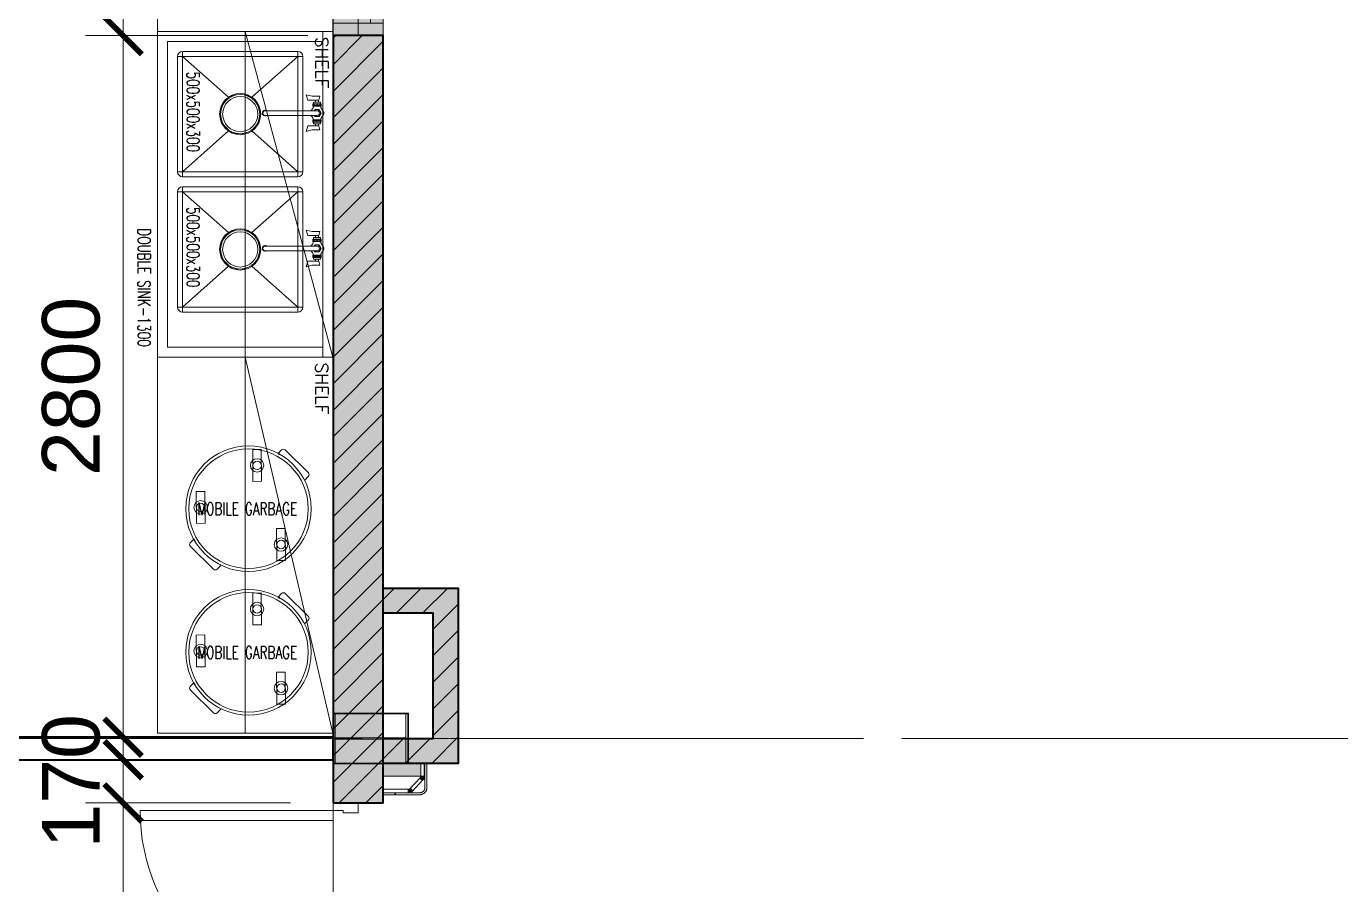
# Model space of a CAD drawing. Header units: millimetres. Extents: x 886808 to 1650903, y -1008069 to 230892.
# Drawn here: x 943694 to 948941, y -358733 to -355308 of the extents above; entities that cross this region are included whole.
import ezdxf
from ezdxf.xclip import XClip

# ---------------------------------------------------------------- set-up
doc = ezdxf.new("R2010")
doc.units = ezdxf.units.MM
doc.header["$XCLIPFRAME"] = 0
doc.linetypes.add('CENTER', pattern=[2, 1.25, -0.25, 0.25, -0.25])
doc.layers.get('0').update_dxf_attribs({"lineweight": 0})
for name, color, linetype, lineweight in [('01- NET TUONG- 242', 242, 'Continuous', 40), ('03- Net Cua- 153', 153, 'Continuous', 9), ('8l NET TO', 8, 'Continuous', 9), ('A-Door', 31, 'Continuous', 15), ('A-GENM', 13, 'Continuous', 5), ('A-GLAZ-CURT', 52, 'Continuous', 5), ('A-Wall', 113, 'Continuous', 30), ('A_Dim', 8, 'Continuous', 5), ('DS_Dim', 8, 'Continuous', 0), ('HACTH', 8, 'Continuous', 0), ('hatch', 250, 'Continuous', 0), ('I-FURN', 252, 'Continuous', 5)]:
    doc.layers.add(name, color=color, linetype=linetype, lineweight=lineweight)
doc.styles.add('MtXpl_simplex8_shx', font='simplex8.shx')
doc.styles.add('TIÊU ĐỀ', font='arial.ttf', dxfattribs={"height": 230})
doc.styles.add('{18b73a54-fa43-428c-adcb-c1c7bbdf2c84}', font='Simplex.shx')
doc.dimstyles.new('1-100', dxfattribs={"dimtxt": 230, "dimasz": 150, "dimexe": 150, "dimexo": 300, "dimgap": 90, "dimtad": 1, "dimdec": 0, "dimrnd": 5, "dimzin": 0, "dimtxsty": 'TIÊU ĐỀ', "dimblk": 'ARCHTICK', "dimcen": 100, "dimdle": 120, "dimclrd": 256, "dimclre": 256, "dimclrt": 2, "dimadec": 0, "dimazin": 0, "dimtfac": 1, "dimtdec": 0, "dimtix": 1, "dimtmove": 1, "dimatfit": 3, "dimldrblk": 'OPEN30', "dimfxl": 900, "dimtolj": 1, "dimtzin": 0, "dimlwd": 13, "dimlwe": 13, "dimarcsym": 1})

# ---------------------------------------------------------------- blocks, each defined once
blk = doc.blocks.new('TRUC KHU BEP')
at = {"layer": '8l NET TO', "color": 251, "linetype": 'CENTER', "ltscale": 1000, "true_color": 0x636466, "transparency": 33554636}
for p, q in [((10000, -3998.8), (10000, 41158.2)), ((-5729.4, 21350), (13215, 21350))]:
    blk.add_line(p, q, dxfattribs=at)
blk = doc.blocks.new('BO TRI BEP')
at = {"layer": '01- NET TUONG- 242', "transparency": 33554636}
blk.add_lwpolyline([(7479.7, 21264.8), (9930, 21264.8), (9930, 21354.8), (7479.7, 21354.8)], close=True, dxfattribs=at)
blk = doc.blocks.new('A$C0DD655ED')
at = {"layer": 'A_Dim', "transparency": 33554636}
h = blk.add_hatch(dxfattribs=at)
h.set_pattern_fill('ANGLE', color=256)
h.set_pattern_definition([(0, (4687050.9006, -31895392.7794), (0, 6.985), [5.08, -1.905]), (90, (4687050.9006, -31895392.7794), (-6.985, 4e-16), [5.08, -1.905])])
h.paths.add_polyline_path([(25, 375), (425, 375), (425, 75), (25, 75)])
h.paths.add_polyline_path([(75, 325), (375, 325), (375, 125), (75, 125)], flags=16)
at = {"layer": '03- Net Cua- 153', "linetype": 'Continuous', "transparency": 33554636}
for p, q in [((125, 442), (125, 450)), ((125, 442), (125, 450)), ((128, 442), (128, 450)), ((128, 442), (128, 450)), ((322, 442), (322, 450)), ((322, 442), (322, 450)), ((325, 442), (325, 450)), ((325, 442), (325, 450)), ((442, 325), (450, 325)), ((442, 322), (450, 322)), ((442, 128), (450, 128)), ((442, 125), (450, 125)), ((125, 8), (125, 0)), ((125, 8), (125, 0)), ((128, 8), (128, 0)), ((128, 8), (128, 0)), ((322, 8), (322, 0)), ((322, 8), (322, 0)), ((325, 8), (325, 0)), ((325, 8), (325, 0))]:
    blk.add_line(p, q, dxfattribs=at)
for points in [[(30, 0), (420, 0, 0.414214), (450, 30), (450, 420, 0.414214), (420, 450), (30, 450, 0.414214), (0, 420), (0, 30, 0.414214)], [(30, 8), (420, 8, 0.414214), (442, 30), (442, 420, 0.414214), (420, 442), (30, 442, 0.414214), (8, 420), (8, 30, 0.414214)]]:
    blk.add_lwpolyline(points, format="xyb", close=True, dxfattribs=at)
at = {"layer": 'A-GLAZ-CURT', "transparency": 33554636}
for points in [[(61, 442), (75, 442), (75, 428), (61, 428)], [(389, 442), (375, 442), (375, 428), (389, 428)], [(11, 389.1), (25, 389.1), (25, 375.1), (11, 375.1)], [(425, 389.1), (439, 389.1), (439, 375.1), (425, 375.1)], [(11, 75), (25, 75), (25, 61), (11, 61)], [(425, 75), (439, 75), (439, 61), (425, 61)], [(61, 8.1), (75, 8.1), (75, 22.1), (61, 22.1)], [(389, 8.1), (375, 8.1), (375, 22.1), (389, 22.1)]]:
    blk.add_lwpolyline(points, close=True, dxfattribs=at)
at = {"layer": 'A_Dim', "transparency": 33554636}
for points in [[(14.9, 389), (61, 437.7)], [(71, 427.9), (25, 379.3)], [(75, 427.9), (61, 442)], [(61, 428), (75, 442)], [(375, 427.9), (389, 442)], [(389, 428), (375, 442)], [(379, 427.9), (425, 379.3)], [(435.1, 389), (389, 437.7)], [(25, 375), (11, 389.1)], [(11, 375.1), (25, 389.1)], [(439, 375), (425, 389.1)], [(425, 375.1), (439, 389.1)], [(25, 60.9), (11, 75)], [(11, 61), (25, 75)], [(14.9, 61), (61, 12.3)], [(72.9, 20.1), (25, 70.7)], [(377.1, 20.1), (425, 70.7)], [(435.1, 61), (389, 12.3)], [(439, 60.9), (425, 75)], [(425, 61), (439, 75)], [(75, 22.2), (61, 8.1)], [(61, 22.1), (75, 8.1)], [(375, 22.2), (389, 8.1)], [(389, 22.1), (375, 8.1)]]:
    blk.add_lwpolyline(points, dxfattribs=at)
for points in [[(61, 442), (389, 442), (389, 427.9), (61, 427.9)], [(25, 61), (11, 61), (11, 389.1), (25, 389.1)], [(25, 375), (425, 375), (425, 75), (25, 75)], [(425, 61), (439, 61), (439, 389.1), (425, 389.1)], [(75, 325), (375, 325), (375, 125), (75, 125)], [(61, 8), (389, 8), (389, 22.1), (61, 22.1)]]:
    blk.add_lwpolyline(points, close=True, dxfattribs=at)
blk = doc.blocks.new('A$C26DD556D')
at = {"layer": 'hatch', "transparency": 33554636, "extrusion": (0, 0, -1)}
for p, q in [((11109, 16578.3), (11109, 14857.5)), ((11809, 14857.5), (11809, 16578.3)), ((11109, 14857.5), (11809, 14857.5))]:
    blk.add_line(p, q, dxfattribs=at)
at = {"layer": 'hatch', "transparency": 33554636}
for p, q in [((11109, 14857.5), (11109, 13557.5)), ((11109, 14857.5), (11809, 14857.5)), ((11459, 14857.5), (11459, 13557.5)), ((11809, 14857.5), (11459, 14857.5)), ((11459, 14857.5), (11809, 13557.5)), ((11769, 13557.5), (11769, 14857.5)), ((11809, 13557.5), (11809, 14857.5)), ((11809, 13557.5), (11809, 14857.5)), ((11149, 14817.5), (11149, 13597.5)), ((11149, 14817.5), (11769, 14817.5)), ((11769, 14817.5), (11769, 13597.5)), ((11189, 14757.5), (11189, 14297.5)), ((11190.2, 14757.5), (11209, 14757.5)), ((11669, 14777.5), (11209, 14777.5)), ((11209, 14776.3), (11209, 14757.5)), ((11209, 14757.5), (11669, 14757.5)), ((11209, 14297.5), (11209, 14757.5)), ((11392.1, 14594.8), (11209, 14757.5)), ((11669, 14757.5), (11485.9, 14594.8)), ((11669, 14776.3), (11669, 14757.5)), ((11687.8, 14757.5), (11669, 14757.5)), ((11669, 14757.5), (11669, 14297.5)), ((11689, 14297.5), (11689, 14757.5)), ((11702.8, 14605.1), (11726, 14599.2)), ((11708.8, 14582.7), (11702.8, 14605.1)), ((11726, 14599.2), (11757.2, 14599.2)), ((11757.2, 14599.2), (11753.5, 14582.7)), ((11745.7, 14541.3), (11539.3, 14541.3)), ((11753.5, 14582.7), (11708.8, 14582.7)), ((11762.3, 14568.7), (11729.2, 14568.7)), ((11729.2, 14568.7), (11729.2, 14558.7)), ((11729.2, 14560.2), (11729.2, 14568.7)), ((11762.3, 14568.7), (11729.2, 14568.7)), ((11729.2, 14560.2), (11729.2, 14568.7)), ((11762.3, 14568.7), (11729.2, 14568.7)), ((11762.3, 14566.7), (11729.2, 14566.7)), ((11762.3, 14562.2), (11729.2, 14562.2)), ((11729.2, 14560.2), (11762.3, 14560.2)), ((11729.2, 14560.2), (11762.3, 14560.2)), ((11762.3, 14560.2), (11729.2, 14560.2)), ((11762.3, 14560.2), (11729.2, 14560.2)), ((11729.2, 14558.7), (11762.3, 14558.7)), ((11729.2, 14558.7), (11762.3, 14558.7)), ((11759.7, 14575.1), (11731.8, 14575.1)), ((11731.8, 14575.1), (11731.8, 14568.7)), ((11731.8, 14558.7), (11759.6, 14558.7)), ((11733.7, 14560.2), (11733.7, 14568.7)), ((11733.7, 14560.2), (11733.7, 14568.7)), ((11739.9, 14575.1), (11739.9, 14582.7)), ((11745.7, 14560.2), (11745.7, 14568.7)), ((11745.7, 14560.2), (11745.7, 14568.7)), ((11751.6, 14575.1), (11751.6, 14582.7)), ((11757.7, 14560.2), (11757.7, 14568.7)), ((11757.7, 14560.2), (11757.7, 14568.7)), ((11759.7, 14568.7), (11759.7, 14575.1)), ((11762.3, 14558.7), (11762.3, 14568.7)), ((11762.3, 14568.7), (11762.3, 14560.2)), ((11762.3, 14568.7), (11762.3, 14560.2)), ((11745.7, 14522.3), (11539.3, 14522.3)), ((11708.8, 14481), (11702.8, 14458.5)), ((11753.5, 14481), (11708.8, 14481)), ((11729.2, 14504.9), (11762.3, 14504.9)), ((11729.2, 14504.9), (11762.3, 14504.9)), ((11729.2, 14495), (11729.2, 14504.9)), ((11729.2, 14504.9), (11762.3, 14504.9)), ((11729.2, 14504.9), (11762.3, 14504.9)), ((11729.2, 14495), (11729.2, 14504.9)), ((11729.2, 14503.5), (11729.2, 14495)), ((11762.3, 14503.5), (11729.2, 14503.5)), ((11729.2, 14503.4), (11762.3, 14503.4)), ((11729.2, 14503.4), (11762.3, 14503.4)), ((11729.2, 14503.4), (11729.2, 14494.9)), ((11762.3, 14503.4), (11729.2, 14503.4)), ((11762.3, 14501.5), (11729.2, 14501.5)), ((11762.3, 14497), (11729.2, 14497)), ((11762.3, 14495), (11729.2, 14495)), ((11762.3, 14495), (11729.2, 14495)), ((11762.3, 14495), (11729.2, 14495)), ((11762.3, 14494.9), (11729.2, 14494.9)), ((11760.6, 14504.9), (11730.3, 14504.9)), ((11731.8, 14504.9), (11759.6, 14504.9)), ((11731.8, 14504.9), (11759.6, 14504.9)), ((11731.8, 14488.6), (11731.8, 14495)), ((11759.7, 14488.6), (11731.8, 14488.6)), ((11733.7, 14503.5), (11733.7, 14495)), ((11733.7, 14503.4), (11733.7, 14494.9)), ((11739.9, 14488.6), (11739.9, 14481)), ((11745.7, 14503.5), (11745.7, 14495)), ((11745.7, 14503.4), (11745.7, 14494.9)), ((11751.6, 14488.6), (11751.6, 14481)), ((11757.2, 14464.5), (11753.5, 14481)), ((11757.7, 14503.5), (11757.7, 14495)), ((11757.7, 14503.4), (11757.7, 14494.9)), ((11759.7, 14495), (11759.7, 14488.6)), ((11762.3, 14504.9), (11762.3, 14495)), ((11762.3, 14504.9), (11762.3, 14495)), ((11762.3, 14495), (11762.3, 14503.5)), ((11762.3, 14494.9), (11762.3, 14503.4)), ((11392.1, 14460.3), (11209, 14297.5)), ((11485.9, 14460.3), (11669, 14297.5)), ((11702.8, 14458.5), (11726, 14464.5)), ((11726, 14464.5), (11757.2, 14464.5)), ((11209, 14297.5), (11190.2, 14297.5)), ((11209, 14297.5), (11209, 14278.7)), ((11669, 14297.5), (11209, 14297.5)), ((11209, 14277.5), (11669, 14277.5)), ((11669, 14297.5), (11687.8, 14297.5)), ((11669, 14297.5), (11669, 14278.7)), ((11189, 14217.5), (11189, 13757.5)), ((11190.2, 14217.5), (11209, 14217.5)), ((11669, 14237.5), (11209, 14237.5)), ((11209, 14236.3), (11209, 14217.5)), ((11209, 14217.5), (11669, 14217.5)), ((11209, 13757.5), (11209, 14217.5)), ((11392.1, 14054.8), (11209, 14217.5)), ((11669, 14217.5), (11485.9, 14054.8)), ((11669, 14236.3), (11669, 14217.5)), ((11687.8, 14217.5), (11669, 14217.5)), ((11669, 14217.5), (11669, 13757.5)), ((11689, 13757.5), (11689, 14217.5)), ((11702.8, 14065.1), (11726, 14059.1)), ((11708.8, 14042.7), (11702.8, 14065.1)), ((11753.5, 14042.7), (11708.8, 14042.7)), ((11726, 14059.1), (11757.2, 14059.1)), ((11729.2, 14020.2), (11729.2, 14028.7)), ((11762.3, 14028.7), (11729.2, 14028.7)), ((11762.3, 14028.6), (11729.2, 14028.6)), ((11729.2, 14028.6), (11729.2, 14018.7)), ((11729.2, 14020.1), (11729.2, 14028.6)), ((11762.3, 14028.6), (11729.2, 14028.6)), ((11762.3, 14026.6), (11729.2, 14026.6)), ((11762.3, 14022.1), (11729.2, 14022.1)), ((11729.2, 14020.2), (11762.3, 14020.2)), ((11729.2, 14020.2), (11762.3, 14020.2)), ((11762.3, 14020.2), (11729.2, 14020.2)), ((11762.3, 14020.1), (11729.2, 14020.1)), ((11729.2, 14018.7), (11762.3, 14018.7)), ((11729.2, 14018.7), (11762.3, 14018.7)), ((11759.7, 14035.1), (11731.8, 14035.1)), ((11731.8, 14035.1), (11731.8, 14028.6)), ((11731.8, 14018.7), (11759.6, 14018.7)), ((11733.7, 14020.2), (11733.7, 14028.7)), ((11733.7, 14020.1), (11733.7, 14028.6)), ((11739.9, 14035.1), (11739.9, 14042.7)), ((11745.7, 14020.2), (11745.7, 14028.7)), ((11745.7, 14020.1), (11745.7, 14028.6)), ((11751.6, 14035.1), (11751.6, 14042.7)), ((11757.2, 14059.1), (11753.5, 14042.7)), ((11757.7, 14020.2), (11757.7, 14028.7)), ((11757.7, 14020.1), (11757.7, 14028.6)), ((11759.7, 14028.6), (11759.7, 14035.1)), ((11762.3, 14028.7), (11762.3, 14020.2)), ((11762.3, 14018.7), (11762.3, 14028.6)), ((11762.3, 14028.6), (11762.3, 14020.1)), ((11745.7, 14001.3), (11539.3, 14001.3)), ((11745.7, 13982.3), (11539.3, 13982.3)), ((11729.2, 13964.9), (11762.3, 13964.9)), ((11729.2, 13964.9), (11762.3, 13964.9)), ((11729.2, 13954.9), (11729.2, 13964.9)), ((11729.2, 13964.9), (11762.3, 13964.9)), ((11729.2, 13964.9), (11762.3, 13964.9)), ((11729.2, 13954.9), (11729.2, 13964.9)), ((11729.2, 13963.4), (11762.3, 13963.4)), ((11729.2, 13963.4), (11762.3, 13963.4)), ((11729.2, 13963.4), (11729.2, 13954.9)), ((11762.3, 13963.4), (11729.2, 13963.4)), ((11729.2, 13963.4), (11729.2, 13954.9)), ((11762.3, 13963.4), (11729.2, 13963.4)), ((11762.3, 13961.4), (11729.2, 13961.4)), ((11762.3, 13956.9), (11729.2, 13956.9)), ((11762.3, 13954.9), (11729.2, 13954.9)), ((11762.3, 13954.9), (11729.2, 13954.9)), ((11762.3, 13954.9), (11729.2, 13954.9)), ((11762.3, 13954.9), (11729.2, 13954.9)), ((11760.6, 13964.9), (11730.3, 13964.9)), ((11731.8, 13964.9), (11759.6, 13964.9)), ((11731.8, 13964.9), (11759.6, 13964.9)), ((11731.8, 13948.5), (11731.8, 13954.9)), ((11733.7, 13963.4), (11733.7, 13954.9)), ((11733.7, 13963.4), (11733.7, 13954.9)), ((11745.7, 13963.4), (11745.7, 13954.9)), ((11745.7, 13963.4), (11745.7, 13954.9)), ((11757.7, 13963.4), (11757.7, 13954.9)), ((11757.7, 13963.4), (11757.7, 13954.9)), ((11759.7, 13954.9), (11759.7, 13948.5)), ((11762.3, 13964.9), (11762.3, 13954.9)), ((11762.3, 13964.9), (11762.3, 13954.9)), ((11762.3, 13954.9), (11762.3, 13963.4)), ((11762.3, 13954.9), (11762.3, 13963.4)), ((11392.1, 13920.2), (11209, 13757.5)), ((11485.9, 13920.2), (11669, 13757.5)), ((11708.8, 13940.9), (11702.8, 13918.5)), ((11702.8, 13918.5), (11726, 13924.4)), ((11753.5, 13940.9), (11708.8, 13940.9)), ((11726, 13924.4), (11757.2, 13924.4)), ((11759.7, 13948.5), (11731.8, 13948.5)), ((11739.9, 13948.5), (11739.9, 13940.9)), ((11751.6, 13948.5), (11751.6, 13940.9)), ((11757.2, 13924.4), (11753.5, 13940.9)), ((11209, 13757.5), (11190.2, 13757.5)), ((11209, 13757.5), (11209, 13738.7)), ((11669, 13757.5), (11209, 13757.5)), ((11669, 13757.5), (11687.8, 13757.5)), ((11669, 13757.5), (11669, 13738.7)), ((11209, 13737.5), (11669, 13737.5)), ((11149, 13597.5), (11769, 13597.5)), ((11149, 13597.5), (11769, 13597.5)), ((11809, 13557.5), (11109, 13557.5)), ((11109, 13557.5), (11109, 12057.5)), ((11109, 13557.5), (11769, 13557.5)), ((11459, 13557.5), (11459, 12057.5)), ((11809, 13557.5), (11459, 13557.5)), ((11459, 13557.5), (11809, 12057.5)), ((11459, 13557.5), (11809, 13557.5)), ((11809, 13557.5), (11769, 13557.5)), ((11809, 12057.5), (11809, 13557.5)), ((11809, 12057.5), (11809, 13557.5)), ((11489, 13189.5), (11523, 13189.7)), ((11489, 13189.5), (11490.1, 13062)), ((11523, 13189.7), (11524.1, 13062.3)), ((11604.5, 13187.5), (11590.5, 13173.2)), ((11590.5, 13173.2), (11596.3, 13167.5)), ((11711.3, 13096.5), (11618.6, 13187.6)), ((11695.6, 13066.2), (11711.5, 13082.4)), ((11263.6, 13022), (11297.6, 13022.3)), ((11263.6, 13022), (11264.7, 12894.5)), ((11297.6, 13022.3), (11298.7, 12894.8)), ((11490.1, 13062), (11524.1, 13062.3)), ((11264.7, 12894.5), (11298.7, 12894.8)), ((11584.5, 12873.5), (11618.5, 12873.8)), ((11584.5, 12873.5), (11585.6, 12746)), ((11618.5, 12873.8), (11619.6, 12746.3)), ((11240, 12816.7), (11254, 12830.9)), ((11332.8, 12711.4), (11240.1, 12802.5)), ((11254, 12830.9), (11259.9, 12825.1)), ((11362.8, 12727.6), (11347, 12711.5)), ((11585.6, 12746), (11619.6, 12746.3)), ((11489, 12616.5), (11523, 12616.7)), ((11489, 12616.5), (11490.1, 12489)), ((11523, 12616.7), (11524.1, 12489.3)), ((11604.5, 12614.5), (11590.5, 12600.2)), ((11590.5, 12600.2), (11596.3, 12594.5)), ((11711.3, 12523.5), (11618.6, 12614.6)), ((11490.1, 12489), (11524.1, 12489.3)), ((11695.6, 12493.2), (11711.5, 12509.4)), ((11263.6, 12449), (11297.6, 12449.3)), ((11263.6, 12449), (11264.7, 12321.5)), ((11297.6, 12449.3), (11298.7, 12321.8)), ((11264.7, 12321.5), (11298.7, 12321.8)), ((11584.5, 12300.5), (11618.5, 12300.8)), ((11584.5, 12300.5), (11585.6, 12173)), ((11618.5, 12300.8), (11619.6, 12173.3)), ((11240, 12243.7), (11254, 12257.9)), ((11332.8, 12138.4), (11240.1, 12229.5)), ((11254, 12257.9), (11259.9, 12252.1)), ((11585.6, 12173), (11619.6, 12173.3)), ((11362.8, 12154.6), (11347, 12138.5)), ((11109, 12057.5), (11809, 12057.5)), ((11459, 12057.5), (11809, 12057.5))]:
    blk.add_line(p, q, dxfattribs=at)
for points in [[(11734.7, 14541.3), (11737.5, 14546.1), (11754, 14546.1), (11762.2, 14531.8), (11754, 14517.5), (11737.5, 14517.5), (11734.7, 14522.3)], [(11734.7, 14001.3), (11737.5, 14006.1), (11754, 14006.1), (11762.2, 13991.8), (11754, 13977.5), (11737.5, 13977.5), (11734.7, 13982.3)]]:
    blk.add_lwpolyline(points, dxfattribs=at)
for centre, radius in [((11439, 14527.5), 82), ((11439, 14527.5), 78.8), ((11439, 14527.5), 78), ((11439, 14527.5), 70), ((11439, 13987.5), 82), ((11439, 13987.5), 78.8), ((11439, 13987.5), 78), ((11439, 13987.5), 70), ((11472.2, 12953), 250.5), ((11472.2, 12953), 238.5), ((11506.6, 13125.9), 26.8), ((11506.6, 13125.9), 17), ((11281.2, 12958.4), 26.8), ((11281.2, 12958.4), 17), ((11602, 12809.9), 26.8), ((11602, 12809.9), 17), ((11472.2, 12380), 250.5), ((11472.2, 12380), 238.5), ((11506.6, 12552.9), 26.8), ((11506.6, 12552.9), 17), ((11281.2, 12385.4), 26.8), ((11281.2, 12385.4), 17), ((11602, 12236.9), 26.8), ((11602, 12236.9), 17)]:
    blk.add_circle(centre, radius, dxfattribs=at)
for centre, radius, start, end in [((11209, 14757.5), 20, 90, 180), ((11669, 14757.5), 20, 0, 90), ((11539.3, 14531.8), 11.5, 55.6988, 304.3012), ((11539.3, 14531.8), 9.5, 90, 270), ((11733.6, 14531.8), 15.6, 130.3103, 142.5321), ((11707.2, 14561.1), 23.7, 313.1378, 354.3822), ((11725, 14548.3), 20.4, 64.623, 78.1955), ((11725, 14548.2), 20.4, 64.623, 78.1955), ((11725, 14580.7), 20.4, 281.8045, 295.377), ((11725, 14580.7), 20.4, 281.8045, 295.377), ((11739.7, 14558.7), 10, 53.1301, 126.8699), ((11739.7, 14558.7), 10, 53.1301, 126.8699), ((11739.7, 14570.2), 10, 233.1301, 306.8699), ((11739.7, 14570.2), 10, 233.1301, 306.8699), ((11745.7, 14531.8), 14.3, 221.6691, 138.3309), ((11751.7, 14558.7), 10, 53.1301, 126.8699), ((11751.7, 14558.7), 10, 53.1301, 126.8699), ((11751.7, 14570.2), 10, 233.1301, 306.8699), ((11751.7, 14570.2), 10, 233.1301, 306.8699), ((11745.7, 14531.8), 9.5, 270, 90), ((11766.5, 14548.3), 20.4, 101.8045, 115.377), ((11766.5, 14548.2), 20.4, 101.8045, 115.377), ((11766.5, 14580.7), 20.4, 244.623, 258.1955), ((11766.5, 14580.7), 20.4, 244.623, 258.1955), ((11784.2, 14561.1), 23.7, 185.6178, 226.8622), ((11757.9, 14531.8), 15.6, 310.3103, 49.6897), ((11733.6, 14531.8), 15.6, 217.4679, 229.6897), ((11707.2, 14502.6), 23.7, 5.6178, 46.8622), ((11725, 14483), 20.4, 64.623, 78.1955), ((11725, 14483), 20.4, 64.623, 78.1955), ((11725, 14515.4), 20.4, 281.8045, 295.377), ((11725, 14515.4), 20.4, 281.8045, 295.377), ((11739.7, 14493.5), 10, 53.1301, 126.8699), ((11739.7, 14493.4), 10, 53.1301, 126.8699), ((11739.7, 14505), 10, 233.1301, 306.8699), ((11739.7, 14504.9), 10, 233.1301, 306.8699), ((11751.7, 14493.5), 10, 53.1301, 126.8699), ((11751.7, 14493.4), 10, 53.1301, 126.8699), ((11751.7, 14505), 10, 233.1301, 306.8699), ((11751.7, 14504.9), 10, 233.1301, 306.8699), ((11766.5, 14483), 20.4, 101.8045, 115.377), ((11766.5, 14483), 20.4, 101.8045, 115.377), ((11766.5, 14515.4), 20.4, 244.623, 258.1955), ((11766.5, 14515.4), 20.4, 244.623, 258.1955), ((11784.2, 14502.6), 23.7, 133.1378, 174.3822), ((11209, 14297.5), 20, 180, 270), ((11669, 14297.5), 20, 270, 0), ((11209, 14217.5), 20, 90, 180), ((11669, 14217.5), 20, 0, 90), ((11707.2, 14021), 23.7, 313.1378, 354.3822), ((11725, 14008.2), 20.4, 64.623, 78.1955), ((11725, 14008.2), 20.4, 64.623, 78.1955), ((11725, 14040.6), 20.4, 281.8045, 295.377), ((11725, 14040.6), 20.4, 281.8045, 295.377), ((11739.7, 14018.7), 10, 53.1301, 126.8699), ((11739.7, 14018.6), 10, 53.1301, 126.8699), ((11739.7, 14030.2), 10, 233.1301, 306.8699), ((11739.7, 14030.1), 10, 233.1301, 306.8699), ((11751.7, 14018.7), 10, 53.1301, 126.8699), ((11751.7, 14018.6), 10, 53.1301, 126.8699), ((11751.7, 14030.2), 10, 233.1301, 306.8699), ((11751.7, 14030.1), 10, 233.1301, 306.8699), ((11766.5, 14008.2), 20.4, 101.8045, 115.377), ((11766.5, 14008.2), 20.4, 101.8045, 115.377), ((11766.5, 14040.6), 20.4, 244.623, 258.1955), ((11766.5, 14040.6), 20.4, 244.623, 258.1955), ((11784.2, 14021), 23.7, 185.6178, 226.8622), ((11539.3, 13991.8), 11.5, 55.6988, 304.3012), ((11539.3, 13991.8), 9.5, 90, 270), ((11733.6, 13991.8), 15.6, 130.3103, 142.5321), ((11733.6, 13991.8), 15.6, 217.4679, 229.6897), ((11707.2, 13962.6), 23.7, 5.6178, 46.8622), ((11725, 13943), 20.4, 64.623, 78.1955), ((11725, 13942.9), 20.4, 64.623, 78.1955), ((11725, 13975.4), 20.4, 281.8045, 295.377), ((11725, 13975.3), 20.4, 281.8045, 295.377), ((11739.7, 13953.4), 10, 53.1301, 126.8699), ((11739.7, 13953.4), 10, 53.1301, 126.8699), ((11739.7, 13964.9), 10, 233.1301, 306.8699), ((11739.7, 13964.9), 10, 233.1301, 306.8699), ((11745.7, 13991.8), 14.3, 221.6691, 138.3309), ((11745.7, 13991.8), 9.5, 270, 90), ((11751.7, 13953.4), 10, 53.1301, 126.8699), ((11751.7, 13953.4), 10, 53.1301, 126.8699), ((11751.7, 13964.9), 10, 233.1301, 306.8699), ((11751.7, 13964.9), 10, 233.1301, 306.8699), ((11766.5, 13943), 20.4, 101.8045, 115.377), ((11766.5, 13942.9), 20.4, 101.8045, 115.377), ((11766.5, 13975.4), 20.4, 244.623, 258.1955), ((11766.5, 13975.3), 20.4, 244.623, 258.1955), ((11784.2, 13962.6), 23.7, 133.1378, 174.3822), ((11757.9, 13991.8), 15.6, 310.3103, 49.6897), ((11209, 13757.5), 20, 180, 270), ((11669, 13757.5), 20, 270, 0), ((11611.6, 13180.5), 10, 45.4946, 135.4946), ((11704.3, 13089.4), 10, 315.4946, 45.4946), ((11247.1, 12809.6), 10, 135.4946, 225.4946), ((11339.8, 12718.5), 10, 225.4946, 315.4946), ((11611.6, 12607.5), 10, 45.4946, 135.4946), ((11704.3, 12516.4), 10, 315.4946, 45.4946), ((11247.1, 12236.6), 10, 135.4946, 225.4946), ((11339.8, 12145.5), 10, 225.4946, 315.4946)]:
    blk.add_arc(centre, radius, start, end, dxfattribs=at)
at = {"layer": 'hatch', "transparency": 33554636, "style": '{18b73a54-fa43-428c-adcb-c1c7bbdf2c84}'}
for p in [(11739.9, 14835.7), (11739.9, 13535.7)]:
    blk.add_text('SHELF', height=50, rotation=270, dxfattribs=at).set_placement(p)
at = {"layer": 'hatch', "transparency": 33554636, "style": 'MtXpl_simplex8_shx', "width": 0.7}
for s, rotation, p in [('500x500x300', 270, (11226.5, 14697)), ('500x500x300', 270, (11226.5, 14157)), ('DOUBLE SINK-1300', 270, (11030.7, 14071.6)), ('MOBILE GARBAGE', 360, (11267.3, 12927.6)), ('MOBILE GARBAGE', 360, (11267.3, 12354.6))]:
    blk.add_text(s, height=50, rotation=rotation, dxfattribs=at).set_placement(p)
blk = doc.blocks.new('_ArchTick')
at = {"color": 0, "linetype": 'ByBlock', "const_width": 0.15}
blk.add_lwpolyline([(-0.5, -0.5), (0.5, 0.5)], dxfattribs=at)
blk = doc.blocks.new('*D1103')
at = {"layer": 'A_Dim', "lineweight": 13, "transparency": 16777216}
for p, q in [((944081, -353503.3), (944081, -355464.4)), ((944618.6, -353623.3), (943931, -353623.3)), ((944818.6, -355344.4), (943931, -355344.4))]:
    blk.add_line(p, q, dxfattribs=at)
at = {"layer": 'Defpoints', "color": 0, "transparency": 16777216}
for p in [(944918.6, -353623.3), (944081, -355344.4), (945118.6, -355344.4)]:
    blk.add_point(p, dxfattribs=at)
at = {"layer": 'A_Dim', "lineweight": 13, "transparency": 16777216, "xscale": 150, "yscale": 150, "zscale": 150}
for p, rotation in [((944081, -353623.3), 90), ((944081, -355344.4), 270)]:
    blk.add_blockref('_ArchTick', p, dxfattribs=dict(at, rotation=rotation))
at = {"layer": 'A_Dim', "color": 2, "transparency": 16777216, "insert": (943873.6, -354483.8), "char_height": 230, "attachment_point": 5, "rotation": 90, "style": 'TIÊU ĐỀ'}
blk.add_mtext('\\A1;1720', dxfattribs=at)
blk = doc.blocks.new('_Open30')
at = {"color": 0, "linetype": 'ByBlock', "lineweight": -2}
for p, q in [((-1, 0.268), (0, 0)), ((0, 0), (-1, -0.268)), ((0, 0), (-1, 0))]:
    blk.add_line(p, q, dxfattribs=at)
blk = doc.blocks.new('*D1104')
at = {"layer": 'A_Dim', "lineweight": 13, "transparency": 16777216}
for p, q in [((944081, -355224.4), (944081, -358264.4)), ((944818.6, -355344.4), (943931, -355344.4)), ((944222.5, -358144.4), (944231, -358144.4))]:
    blk.add_line(p, q, dxfattribs=at)
at = {"layer": 'Defpoints', "color": 0, "transparency": 16777216}
for p in [(945118.6, -355344.4), (943922.5, -358144.4), (944081, -358144.4)]:
    blk.add_point(p, dxfattribs=at)
at = {"layer": 'A_Dim', "lineweight": 13, "transparency": 16777216, "xscale": 150, "yscale": 150, "zscale": 150}
for p, rotation in [((944081, -355344.4), 90), ((944081, -358144.4), 270)]:
    blk.add_blockref('_ArchTick', p, dxfattribs=dict(at, rotation=rotation))
at = {"layer": 'A_Dim', "color": 2, "transparency": 16777216, "insert": (943873.6, -356744.4), "char_height": 230, "attachment_point": 5, "rotation": 90, "style": 'TIÊU ĐỀ'}
blk.add_mtext('\\A1;2800', dxfattribs=at)
blk = doc.blocks.new('*D1105')
at = {"layer": 'A_Dim', "lineweight": 13, "transparency": 16777216}
for p, q in [((944081, -358234.4), (944081, -358084.4)), ((944081, -358234.4), (944081, -358406.3)), ((944222.5, -358234.4), (944231, -358234.4)), ((944748.5, -358406.3), (943931, -358406.3)), ((944081, -358406.3), (944081, -358556.3))]:
    blk.add_line(p, q, dxfattribs=at)
at = {"layer": 'Defpoints', "color": 0, "transparency": 16777216}
for p in [(943922.5, -358234.4), (944081, -358406.3), (945048.5, -358406.3)]:
    blk.add_point(p, dxfattribs=at)
at = {"layer": 'A_Dim', "lineweight": 13, "transparency": 16777216, "xscale": 150, "yscale": 150, "zscale": 150}
for p, rotation in [((944081, -358234.4), 270), ((944081, -358406.3), 90)]:
    blk.add_blockref('_ArchTick', p, dxfattribs=dict(at, rotation=rotation))
at = {"layer": 'A_Dim', "color": 2, "transparency": 16777216, "insert": (943873.6, -358320.3), "char_height": 230, "attachment_point": 5, "rotation": 90, "style": 'TIÊU ĐỀ'}
blk.add_mtext('\\A1;170', dxfattribs=at)
blk = doc.blocks.new('*D1106')
at = {"layer": 'A_Dim', "lineweight": 13, "transparency": 16777216}
for p, q in [((944081, -358286.3), (944081, -360126.3)), ((944748.5, -358406.3), (943931, -358406.3)), ((944748.5, -360006.3), (943931, -360006.3))]:
    blk.add_line(p, q, dxfattribs=at)
at = {"layer": 'Defpoints', "color": 0, "transparency": 16777216}
for p in [(945048.5, -358406.3), (944081, -360006.3), (945048.5, -360006.3)]:
    blk.add_point(p, dxfattribs=at)
at = {"layer": 'A_Dim', "lineweight": 13, "transparency": 16777216, "xscale": 150, "yscale": 150, "zscale": 150}
for p, rotation in [((944081, -358406.3), 90), ((944081, -360006.3), 270)]:
    blk.add_blockref('_ArchTick', p, dxfattribs=dict(at, rotation=rotation))
at = {"layer": 'A_Dim', "color": 2, "transparency": 16777216, "insert": (943873.6, -359206.3), "char_height": 230, "attachment_point": 5, "rotation": 90, "style": 'TIÊU ĐỀ'}
blk.add_mtext('\\A1;1600', dxfattribs=at)
blk = doc.blocks.new('DAC_SD_Double Steel Door - CỬA ĐI THÉP 2 CÁNH MỞ _ DOUBLE STEEL SWING DOOR _D1622_-6193711-MẶT BẰNG BỐ TRÍ TẦNG 1')
at = {"layer": 'A-Door', "lineweight": 9}
for p, q in [((-770, 65), (-800, 65)), ((-800, 65), (-800, -35)), ((-770, 25), (-770, 65)), ((800, 65), (770, 65)), ((770, 65), (770, 25)), ((800, -35), (800, 65)), ((-760, 25), (-770, 25)), ((-760, -35), (-760, 25)), ((770, 25), (760, 25)), ((760, 25), (760, -35)), ((-800, -35), (-760, -35)), ((760, -35), (800, -35))]:
    blk.add_line(p, q, dxfattribs=at)
at = {"layer": 'A-GENM'}
for p, q in [((-730, 835), (-770, 835)), ((-770, 835), (-770, 65)), ((-730, 65), (-730, 835)), ((730, 65), (730, 835)), ((730, 835), (770, 835)), ((770, 835), (770, 65)), ((-770, 65), (-730, 65)), ((770, 65), (730, 65))]:
    blk.add_line(p, q, dxfattribs=at)
for centre, start, end in [((-770, 65), 0, 90), ((770, 65), 90, 180)]:
    blk.add_arc(centre, 770, start, end, dxfattribs=at)
blk = doc.blocks.new('*U113')
at = {"color": 7, "ltscale": 5, "transparency": 33554636}
for p, q in [((-2000, 100), (-2000, -100)), ((-279, 100), (-279, -100))]:
    blk.add_line(p, q, dxfattribs=at)
at = {"ltscale": 40, "transparency": 33554636}
for p, q in [((-329, 100), (-1950, 100)), ((-1880, 50), (-399, 50)), ((-399, 25), (-1880, 25))]:
    blk.add_line(p, q, dxfattribs=at)
at = {"color": 0, "ltscale": 40, "transparency": 33554636}
for p, q in [((-2000, 0), (-279, 0)), ((-279, -100), (-2000, -100))]:
    blk.add_line(p, q, dxfattribs=at)
at = {"color": 0, "lineweight": -2, "transparency": 33554636}
for points in [[(-2000, 100), (-1950, 100), (-1950, -100), (-2000, -100)], [(-279, 100), (-329, 100), (-329, -100), (-279, -100)]]:
    blk.add_lwpolyline(points, close=True, dxfattribs=at)
at = {"ltscale": 40, "transparency": 33554636}
for points in [[(-1950, 50), (-1880, 50), (-1880, 0), (-1950, 0)], [(-1514.6, 25), (-1504.9, 25), (-1504.9, 50), (-1514.6, 50)], [(-1144.4, 25), (-1134.6, 25), (-1134.6, 50), (-1144.4, 50)], [(-774.1, 25), (-764.3, 25), (-764.3, 50), (-774.1, 50)], [(-399, 50), (-329, 50), (-329, 0), (-399, 0)]]:
    blk.add_lwpolyline(points, close=True, dxfattribs=at)
blk = doc.blocks.new('cc')
at = {"layer": 'A-GLAZ-CURT', "transparency": 33554636}
blk.add_lwpolyline([(222569.3, 39756), (222287.3, 39756), (222287.3, 39659), (222278.3, 39659), (222278.3, 39859), (222287.3, 39859), (222287.3, 39762), (222569.3, 39762), (222569.3, 39859), (222578.3, 39859), (222578.3, 39659), (222569.3, 39659)], close=True, dxfattribs=at)
at = {"layer": 'A-Wall', "transparency": 33554636}
blk.add_lwpolyline([(222278.3, 39659), (222578.3, 39659), (222578.3, 39859), (222278.3, 39859)], close=True, dxfattribs=at)

msp = doc.modelspace()

# ---------------------------------------------------------------- hatches: boundary and pattern name
at = {"layer": 'HACTH', "transparency": 33554636}
h = msp.add_hatch(dxfattribs=at)
h.set_pattern_fill('ANSI31', color=256)
h.set_pattern_definition([(45, (964918.58753, -375398.97638), (-0.08838834765, 0.08838834765), [])])
h.paths.add_polyline_path([(944908.9, -342598.5), (964918.6, -342598.5), (964918.6, -342399), (944908.9, -342399)])
h.paths.add_polyline_path([(951268.6, -375199), (951068.6, -375199), (951068.6, -375399), (951268.6, -375399)], flags=17)
h.paths.add_polyline_path([(944918.6, -369049), (945118.6, -369049), (945118.6, -379299), (944918.6, -379299)])
h.paths.add_polyline_path([(952268.6, -375199), (958318.6, -375199), (958318.6, -375399), (952268.6, -375399)], flags=17)
h.paths.add_polyline_path([(952568.6, -375199), (952568.6, -369649), (952668.6, -369649), (952668.6, -375199)], flags=17)
h.paths.add_polyline_path([(952868.6, -369649), (952568.6, -369649), (952568.6, -369549), (952868.6, -369549)], flags=17)
h.paths.add_polyline_path([(964393.6, -369649), (964593.6, -369649), (964593.6, -369549), (964393.6, -369549)], flags=17)
h.paths.add_polyline_path([(953868.6, -369649), (963393.6, -369649), (963393.6, -369549), (953868.6, -369549)], flags=17)
h.paths.add_polyline_path([(945118.6, -365947.1), (944918.6, -365947.1), (944918.6, -360006.3), (945118.6, -360006.3)])
h.paths.add_polyline_path([(945118.6, -357549), (945418.6, -357549), (945418.6, -358249), (945118.6, -358249), (945118.6, -358149), (945318.6, -358149), (945318.6, -357649), (945118.6, -357649)], flags=17)
h.paths.add_polyline_path([(945118.6, -375299), (945318.6, -375299), (945318.6, -375199), (945118.6, -375199)], flags=17)
h.paths.add_polyline_path([(945118.6, -375699), (945418.6, -375699), (945418.6, -375799), (945118.6, -375799)], flags=17)
h.paths.add_polyline_path([(945318.6, -375699), (945418.6, -375699), (945418.6, -375199), (945318.6, -375199)], flags=17)
h.paths.add_polyline_path([(950868.6, -373599), (951068.6, -373599), (951068.6, -379499), (950868.6, -379499)], flags=17)
h.paths.add_polyline_path([(950768.6, -372399), (951068.6, -372399), (951068.6, -372499), (950768.6, -372499)], flags=17)
h.paths.add_polyline_path([(948018.6, -372599), (948018.6, -369649), (948118.6, -369649), (948118.6, -372399), (949968.6, -372399), (949968.6, -372499), (948118.6, -372499), (948118.6, -372599)], flags=17)
h.paths.add_polyline_path([(945118.6, -373499), (948018.6, -373499), (948018.6, -373399), (948118.6, -373399), (948118.6, -373499), (951068.6, -373499), (951068.6, -373599), (945118.6, -373599)], flags=17)
h.paths.add_polyline_path([(950868.6, -372399), (951068.6, -372399), (951068.6, -369649), (950868.6, -369649)], flags=17)
h.paths.add_polyline_path([(951068.6, -369549), (945118.6, -369549), (945118.6, -369649), (951068.6, -369649)], flags=17)
h.paths.add_polyline_path([(945318.6, -369149), (945418.6, -369149), (945418.6, -369549), (945318.6, -369549)], flags=17)
h.paths.add_polyline_path([(945118.6, -369149), (945418.6, -369149), (945418.6, -369049), (945118.6, -369049)], flags=17)
h.paths.add_polyline_path([(947168.6, -378399), (947168.6, -377999), (948868.6, -377999), (948868.6, -378399), (948768.6, -378399), (948768.6, -378099), (947268.6, -378099), (947268.6, -378399)], flags=17)
h.paths.add_polyline_path([(948218.6, -373599), (948418.6, -373599), (948418.6, -377999), (948218.6, -377999)], flags=17)
h.paths.add_polyline_path([(946528.6, -343999), (946628.6, -343999), (946628.6, -342599), (946528.6, -342599)])
h.paths.add_polyline_path([(945118.6, -343999), (946628.6, -343999), (946628.6, -344099), (945118.6, -344099)])
h.paths.add_polyline_path([(964718.6, -344799), (964918.6, -344799), (964918.6, -342598.5), (964718.6, -342598.5)])
h.paths.add_polyline_path([(944918.6, -350329), (945118.6, -350329), (945118.6, -343999), (944918.6, -343999)])
h.paths.add_polyline_path([(944918.6, -358406.3), (945118.6, -358406.3), (945118.6, -351929), (944918.6, -351929)])
h.paths.add_polyline_path([(955872.6, -379499), (956662.6, -379499), (956662.6, -379399), (955872.6, -379399)], flags=17)
h.paths.add_polyline_path([(953472.6, -379499), (954272.6, -379499), (954272.6, -379399), (953472.6, -379399)], flags=17)
h.paths.add_polyline_path([(951068.6, -379499), (951872.6, -379499), (951872.6, -379399), (951068.6, -379399)], flags=17)
h.paths.add_polyline_path([(947283.6, -379299), (947170, -379299), (947170, -379199), (947283.6, -379199)], flags=17)
h.paths.add_polyline_path([(948753.6, -379299), (948868.6, -379299), (948868.6, -379199), (948753.6, -379199)], flags=17)
h.paths.add_polyline_path([(950868.6, -379499), (948753.6, -379499), (948753.6, -379299), (950868.6, -379299)], flags=17)
h.paths.add_polyline_path([(944918.6, -379299), (947283.6, -379299), (947283.6, -379499), (944918.6, -379499)])
h.paths.add_polyline_path([(945118.6, -352899), (945118.6, -352999), (945418.6, -352999), (945418.6, -352299), (945118.6, -352299), (945118.6, -352399), (945318.6, -352399), (945318.6, -352899)], flags=17)
edge = h.paths.add_edge_path()
edge.add_line((944918.6, -369049), (945118.6, -369049))
edge.add_line((964718.6, -347299), (964718.6, -344999))
edge.add_line((964718.6, -344999), (962718.6, -344999))
edge.add_line((962718.6, -344999), (962718.6, -345299))
edge.add_line((962718.6, -345299), (962518.6, -345299))
edge.add_line((962518.6, -345299), (962518.6, -344799))
edge.add_line((962518.6, -344799), (964918.6, -344799))
edge.add_line((964918.6, -344799), (964918.6, -347499))
edge.add_line((964918.6, -347499), (962518.6, -347499))
edge.add_line((962518.6, -347499), (962518.6, -346999))
edge.add_line((962518.6, -346999), (962718.6, -346999))
edge.add_line((962718.6, -346999), (962718.6, -347299))
edge.add_line((962718.6, -347299), (964708.6, -347299))
edge.add_line((955872.6, -379499), (955872.6, -379399))
edge.add_line((954272.6, -379499), (954272.6, -379399))
edge.add_line((953472.6, -379499), (953472.6, -379399))
edge.add_line((951872.6, -379499), (951872.6, -379399))
h = msp.add_hatch(dxfattribs=at)
h.set_pattern_fill('ANSI31', color=256, scale=600)
h.set_pattern_definition([(45, (-482417.115, -353769.404), (-53.0330086, 53.0330086), [])])
h.paths.add_polyline_path([(944918.6, -353623.3), (945118.6, -353623.3), (945118.6, -343849), (944918.6, -343849)])
h.paths.add_polyline_path([(946528.6, -343999), (946628.6, -343999), (946628.6, -342599), (946528.6, -342599)])
h.paths.add_polyline_path([(945118.6, -343999), (946628.6, -343999), (946628.6, -344099), (945118.6, -344099)])
h.paths.add_polyline_path([(944918.6, -342599), (947798.6, -342599), (947798.6, -342399), (944918.6, -342399)])
h.paths.add_polyline_path([(965418.6, -344828.5), (965218.6, -344828.5), (965218.6, -342599), (965418.6, -342599)])
h.paths.add_polyline_path([(945118.6, -365947.1), (944918.6, -365947.1), (944918.6, -360006.3), (945118.6, -360006.3)])
h.paths.add_polyline_path([(945118.6, -357549), (945418.6, -357549), (945418.6, -358249), (945118.6, -358249), (945118.6, -358149), (945318.6, -358149), (945318.6, -357649), (945118.6, -357649)])
h.paths.add_polyline_path([(944918.6, -358406.3), (945118.6, -358406.3), (945118.6, -355344.4), (944918.6, -355344.4)])
h.paths.add_polyline_path([(945118.6, -352899), (945118.6, -352999), (945418.6, -352999), (945418.6, -352299), (945118.6, -352299), (945118.6, -352399), (945318.6, -352399), (945318.6, -352899)])
h.paths.add_polyline_path([(963258.6, -347299), (963258.6, -345028.5), (965218.6, -345028.5), (965218.6, -345413.5), (965418.6, -345413.5), (965418.6, -344828.5), (963058.6, -344828.5), (963058.6, -347499), (965418.6, -347499), (965418.6, -346914), (965218.6, -346914), (965218.6, -347299)])
h.paths.add_polyline_path([(951268.6, -375199), (950768.6, -375199), (950768.6, -375399), (951268.6, -375399)])
h.paths.add_polyline_path([(944918.6, -369349), (945118.6, -369349), (945118.6, -379299), (944918.6, -379299)])
h.paths.add_polyline_path([(952568.6, -375199), (952568.6, -369649), (952668.6, -369649), (952668.6, -375199)])
h.paths.add_polyline_path([(952868.6, -369649), (952568.6, -369649), (952568.6, -369549), (952868.6, -369549)])
h.paths.add_polyline_path([(964893.6, -369649), (965118.6, -369649), (965118.6, -369549), (964893.6, -369549)])
h.paths.add_polyline_path([(953868.6, -369649), (963893.6, -369649), (963893.6, -369549), (953868.6, -369549)])
h.paths.add_polyline_path([(947268.6, -379299), (947168.6, -379299), (947168.6, -379199), (947268.6, -379199)])
h.paths.add_polyline_path([(948868.6, -379299), (948968.6, -379299), (948968.6, -379199), (948868.6, -379199)])
h.paths.add_polyline_path([(950868.6, -379499), (948868.6, -379499), (948868.6, -379299), (950868.6, -379299)])
h.paths.add_polyline_path([(950868.6, -375399), (951068.6, -375399), (951068.6, -379499), (950868.6, -379499)])
h.paths.add_polyline_path([(950768.6, -374099), (951068.6, -374099), (951068.6, -374199), (950768.6, -374199)])
h.paths.add_polyline_path([(947718.6, -374399), (947718.6, -369649), (947818.6, -369649), (947818.6, -374099), (950768.6, -374099), (950768.6, -374199), (947818.6, -374199), (947818.6, -374399)])
h.paths.add_polyline_path([(945118.6, -375299), (947718.6, -375299), (947718.6, -375199), (947818.6, -375199), (947818.6, -375299), (950768.6, -375299), (950768.6, -375399), (945118.6, -375399)])
h.paths.add_polyline_path([(950868.6, -373199), (951068.6, -373199), (951068.6, -369649), (950868.6, -369649)])
h.paths.add_polyline_path([(951068.6, -369549), (945118.6, -369549), (945118.6, -369649), (951068.6, -369649)])
h.paths.add_polyline_path([(945418.6, -378348.8), (945518.6, -378348.8), (945518.6, -379298.8), (945418.6, -379298.8)])
h.paths.add_polyline_path([(945118.6, -378349.2), (945518.6, -378349.2), (945518.6, -378249.2), (945118.6, -378249.2)])
h.paths.add_polyline_path([(944918.6, -379299), (947268.6, -379299), (947268.6, -379499), (944918.6, -379499)])
h.paths.add_polyline_path([(947168.6, -378399), (947168.6, -377299), (948968.6, -377299), (948968.6, -378399), (948868.6, -378399), (948868.6, -377399), (947268.6, -377399), (947268.6, -378399)])
h.paths.add_polyline_path([(947168.6, -375399), (947268.6, -375399), (947268.6, -377299), (947168.6, -377299)])
h.paths.add_polyline_path([(952268.6, -375199), (958318.6, -375199), (958318.6, -375399), (952268.6, -375399)])
h.paths.add_polyline_path([(949598.6, -342399.2), (953643.6, -342399.2), (953643.6, -342599), (949598.6, -342599)])
h.paths.add_polyline_path([(955443.6, -342599), (959198.6, -342599.2), (959198.6, -342399.2), (955443.6, -342399)])
h.paths.add_polyline_path([(945118.6, -342749), (944918.6, -342749), (944918.6, -342599), (945118.6, -342599)])
h.paths.add_polyline_path([(960998.6, -342399.4), (965418.6, -342399.2), (965418.6, -342598.8), (960998.6, -342599)])
h.paths.add_polyline_path([(958318.6, -344928.6), (958218.6, -344928.6), (958218.6, -342599), (958318.6, -342599)])
h.paths.add_polyline_path([(958418.3, -344928.8), (958318.6, -344928.8), (958318.6, -344828.8), (958418.3, -344828.8)])
h.paths.add_polyline_path([(963058.6, -344928.8), (960038.6, -344928.8), (960038.6, -344828.8), (963058.6, -344828.8)])
h.paths.add_polyline_path([(951068.6, -379499), (951872.6, -379499), (951872.6, -379299), (951068.6, -379299)])
h.paths.add_polyline_path([(953472.6, -379499), (954272.6, -379499), (954272.6, -379299), (953472.6, -379299)])
h.paths.add_polyline_path([(955872.6, -379499), (956784.8, -379499), (956784.8, -379299), (955872.6, -379299)])
h.paths.add_polyline_path([(945118.6, -367949.5), (944918.6, -367949.5), (944918.6, -368349), (945118.6, -368349)])
h.paths.add_polyline_path([(950868.6, -373999), (951068.6, -373999), (951068.6, -374099), (950868.6, -374099)])

# ---------------------------------------------------------------- linework, layer by layer
at = {"layer": '01- NET TUONG- 242', "transparency": 33554636}
for points in [[(944918.6, -358406.3), (945118.6, -358406.3), (945118.6, -355344.4), (944918.6, -355344.4)], [(945118.6, -357549), (945418.6, -357549), (945418.6, -358249), (945118.6, -358249), (945118.6, -358149), (945318.6, -358149), (945318.6, -357649), (945118.6, -357649)]]:
    msp.add_lwpolyline(points, close=True, dxfattribs=at)
at = {"layer": '8l NET TO', "color": 251, "linetype": 'CENTER', "ltscale": 1000, "true_color": 0x636466, "transparency": 33554636}
for p, q in [((944918.6, -383492.2), (944918.6, -338335.2)), ((941785.5, -358149.2), (971474.1, -358149.2))]:
    msp.add_line(p, q, dxfattribs=at)

# ---------------------------------------------------------------- block references
at = {"transparency": 33554636}
msp.add_blockref('TRUC KHU BEP', (934918.6, -379499.2), dxfattribs=at)
at = {"layer": '03- Net Cua- 153', "linetype": 'Continuous', "transparency": 33554636, "xscale": -1, "rotation": 270}
msp.add_blockref('*U113', (945018.6, -353344.4), dxfattribs=at)
at = {"layer": 'A-Door', "transparency": 33554636, "rotation": 90}
msp.add_blockref('DAC_SD_Double Steel Door - CỬA ĐI THÉP 2 CÁNH MỞ _ DOUBLE STEEL SWING DOOR _D1622_-6193711-MẶT BẰNG BỐ TRÍ TẦNG 1', (944983.6, -359206.3), dxfattribs=at)
at = {"layer": 'A_Dim', "transparency": 33554636}
ref = msp.add_blockref('A$C0DD655ED', (944843.6, -358374.2), dxfattribs=at)
XClip(ref).set_block_clipping_path([(275.000117453, -0.0001329817), (506.451994394, 125.2185367924)])
at = {"layer": 'DS_Dim', "transparency": 33554636}
msp.add_blockref('cc', (722640.3, -397908.2), dxfattribs=at)
at = {"layer": 'HACTH', "color": 252, "lineweight": -2, "true_color": 0x939598, "transparency": 33554636}
msp.add_blockref('BO TRI BEP', (934988.6, -379499.2), dxfattribs=at)
at = {"layer": 'I-FURN', "transparency": 33554636}
msp.add_blockref('A$C26DD556D', (933109.1, -370185.5), dxfattribs=at)

# ---------------------------------------------------------------- dimensions: what is measured, and where the dimension line sits
at = {"layer": 'A_Dim'}
for base, p1, p2, picture, middle in [((944081, -355344.4), (944918.6, -353623.3), (945118.6, -355344.4), '*D1103', (943873.6, -354483.8)), ((944081, -358144.4), (945118.6, -355344.4), (943922.5, -358144.4), '*D1104', (943873.6, -356744.4)), ((944081, -358406.3), (943922.5, -358234.4), (945048.5, -358406.3), '*D1105', (943873.6, -358320.3)), ((944081, -360006.3), (945048.5, -358406.3), (945048.5, -360006.3), '*D1106', (943873.6, -359206.3))]:
    dim = msp.add_linear_dim(base=base, p1=p1, p2=p2, angle=90, dimstyle='1-100', dxfattribs=at)
    dim.commit()
    dim.dimension.update_dxf_attribs({"geometry": picture, "text_midpoint": middle})

doc.saveas('drawing.dxf')
